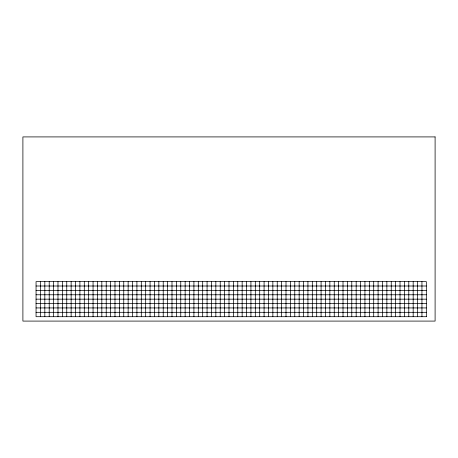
<?xml version="1.0" encoding="UTF-8"?>
<svg xmlns="http://www.w3.org/2000/svg" width="458" height="458" viewBox="0 0 458 458"><rect width="100%" height="100%" fill="white"/><g stroke="black" fill="none" stroke-linecap="round" stroke-linejoin="round"><path stroke-width="0.69" d="M36.056 286.004L426.329 286.004M36.056 290.389L426.329 290.389M36.056 294.775L426.329 294.775M36.056 299.16L426.329 299.16M36.056 303.545L426.329 303.545M36.056 307.931L426.329 307.931M36.056 312.316L426.329 312.316M426.427 316.701L36.056 316.701L36.056 281.618L426.329 281.618L426.329 316.701M421.944 281.618L421.944 316.701M417.559 281.618L417.559 316.701M413.173 281.618L413.173 316.701M408.788 281.618L408.788 316.701M404.403 281.618L404.403 316.701M400.017 281.618L400.017 316.701M395.632 281.618L395.632 316.701M391.246 281.618L391.246 316.701M386.861 281.618L386.861 316.701M382.482 281.618L382.482 316.701M378.096 281.618L378.096 316.701M373.711 281.618L373.711 316.701M369.325 281.618L369.325 316.701M364.94 281.618L364.94 316.701M360.555 281.618L360.555 316.701M356.169 281.618L356.169 316.701M351.784 281.618L351.784 316.701M347.399 281.618L347.399 316.701M343.013 281.618L343.013 316.701M338.628 281.618L338.628 316.701M334.243 281.618L334.243 316.701M329.857 281.618L329.857 316.701M325.472 281.618L325.472 316.701M321.087 281.618L321.087 316.701M316.701 281.618L316.701 316.701M312.316 281.618L312.316 316.701M307.931 281.618L307.931 316.701M303.545 281.618L303.545 316.701M299.16 281.618L299.16 316.701M294.775 281.618L294.775 316.701M290.389 281.618L290.389 316.701M286.004 281.618L286.004 316.701M281.618 281.618L281.618 316.701M277.239 281.618L277.239 316.701M272.853 281.618L272.853 316.701M268.468 281.618L268.468 316.701M264.083 281.618L264.083 316.701M259.697 281.618L259.697 316.701M255.312 281.618L255.312 316.701M250.927 281.618L250.927 316.701M246.541 281.618L246.541 316.701M242.156 281.618L242.156 316.701M237.771 281.618L237.771 316.701M233.385 281.618L233.385 316.701M229 281.618L229 316.701M224.615 281.618L224.615 316.701M220.229 281.618L220.229 316.701M215.844 281.618L215.844 316.701M211.459 281.618L211.459 316.701M207.073 281.618L207.073 316.701M202.688 281.618L202.688 316.701M198.303 281.618L198.303 316.701M193.917 281.618L193.917 316.701M189.532 281.618L189.532 316.701M185.147 281.618L185.147 316.701M180.761 281.618L180.761 316.701M176.382 281.618L176.382 316.701M171.996 281.618L171.996 316.701M167.611 281.618L167.611 316.701M163.225 281.618L163.225 316.701M158.84 281.618L158.84 316.701M154.455 281.618L154.455 316.701M150.069 281.618L150.069 316.701M145.684 281.618L145.684 316.701M141.299 281.618L141.299 316.701M136.913 281.618L136.913 316.701M132.528 281.618L132.528 316.701M128.143 281.618L128.143 316.701M123.757 281.618L123.757 316.701M119.372 281.618L119.372 316.701M114.987 281.618L114.987 316.701M110.601 281.618L110.601 316.701M106.216 281.618L106.216 316.701M101.831 281.618L101.831 316.701M97.445 281.618L97.445 316.701M93.06 281.618L93.06 316.701M88.675 281.618L88.675 316.701M84.289 281.618L84.289 316.701M79.904 281.618L79.904 316.701M75.518 281.618L75.518 316.701M71.139 281.618L71.139 316.701M66.754 281.618L66.754 316.701M62.368 281.618L62.368 316.701M57.983 281.618L57.983 316.701M53.597 281.618L53.597 316.701M49.212 281.618L49.212 316.701M44.827 281.618L44.827 316.701M40.441 281.618L40.441 316.701M435.1 136.913L22.9 136.913L22.9 321.087L435.1 321.087L435.1 136.913"/></g></svg>
